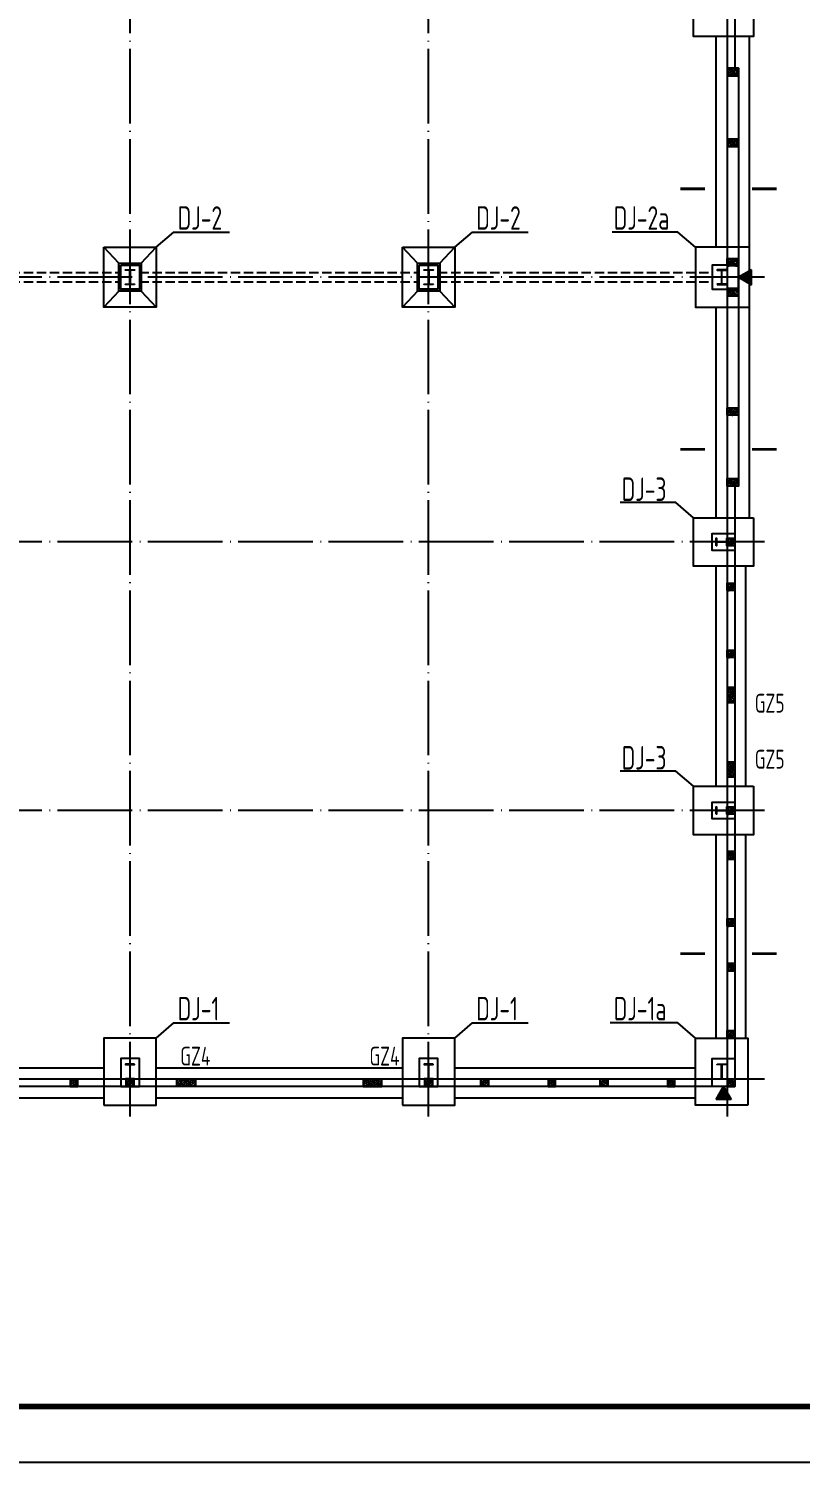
# Model space of a CAD drawing. Extents: x 32461 to 402082, y -617694 to 182569.
# Drawn here: x 134378 to 155051, y -64707 to -26268 of the extents above; entities that cross this region are included whole.
import ezdxf

# ---------------------------------------------------------------- set-up
doc = ezdxf.new("R2010")
doc.units = 0
doc.header["$LTSCALE"] = 1000
doc.header["$MEASUREMENT"] = 0
for name, pattern in [('DASH', [0.35, 0.25, -0.1]), ('DASHDOT', [25.4, 12.7, -6.35, 0, -6.35]), ('DOTE', [2.42, 2, -0.2, 0.02, -0.2])]:
    doc.linetypes.add(name, pattern=pattern)
for name, color, linetype in [('DHX', 1, 'DASHDOT'), ('DIM_SYMB', 3, 'CONTINUOUS'), ('DOTE', 252, 'CONTINUOUS'), ('GZ', 7, 'CONTINUOUS'), ('GZWZ', 20, 'CONTINUOUS'), ('PUB_TITLE', 4, 'CONTINUOUS'), ('S1', 2, 'CONTINUOUS'), ('WALL', 6, 'CONTINUOUS'), ('基础', 2, 'CONTINUOUS'), ('基础堆坡线', 97, 'CONTINUOUS'), ('基础编号', 255, 'CONTINUOUS'), ('柱', 2, 'CONTINUOUS'), ('梁', 4, 'DASH'), ('钢柱', 3, 'CONTINUOUS')]:
    doc.layers.add(name, color=color, linetype=linetype)
doc.styles.add('TSSD_REIN', font='atssdeng.shx', dxfattribs={"width": 0.7, "bigfont": 'atssdchn.shx'})

msp = doc.modelspace()

# ---------------------------------------------------------------- hatches: boundary and pattern name
at = {"layer": 'DHX'}
for points in [[(153741.1, -33133.6), (153741.1, -32733.9), (153393.1, -32930.6)], [(153196.1, -54978.6), (152796.4, -54978.6), (152993.1, -54630.6)]]:
    msp.add_hatch(color=256, dxfattribs=at).paths.add_polyline_path(points)
at = {"layer": 'GZ'}
h = msp.add_hatch(dxfattribs=at)
h.set_pattern_fill('钢筋混凝土', color=256, scale=20, style=0)
h.set_pattern_definition([(315, (99708.41, 48274.6), (-35.35534, -35.35534), []), (310, (99708.41, 48274.6), (143.45204, 12.55043), [15, -165]), (5, (99708.41, 48274.6), (-27.75027, -150.43843), [12, -132]), (259.5486, (99720.36, 48275.65), (115.70188, -137.8879), [12.74804, -140.22842]), (313.8158, (99708.4, 48234.6), (213.4482, 33.1038), [22.5, -247.5]), (263.3644, (99726.2, 48237.36), (186.93254, -194.82357), [19.12206, -210.3426]), (8.8158, (99708.4, 48234.6), (186.9324, -194.8237), [18, -198]), (339, (99728.41, 48244.6), (119.38141, 80.52378), [15, -165]), (34, (99728.41, 48244.6), (48.66307, -145.03), [12, -132]), (288.5486, (99738.36, 48251.31), (168.04453, -64.5061), [12.74804, -140.22842]), (322.5, (99708.41, 48274.6), (2.43197, -66.57877), [0, -130.4, 0, -134, 0, -132.5]), (352.5, (99708.41, 48274.6), (52.61391, -78.88234), [0, -76.4, 0, -127.4, 0, -50.5]), (32.5, (99663.81, 48274.6), (106.764487, 4.510974), [0, -50, 0, -156, 0, -207]), (42.5, (99643.81, 48274.6), (116.63723, -20.021), [0, -65, 0, -103.6, 0, -147])])
h.paths.add_polyline_path([(153093.1, -27530.6), (153393.1, -27530.6), (153393.1, -27330.6), (153093.1, -27330.6)])
h = msp.add_hatch(dxfattribs=at)
h.set_pattern_fill('钢筋混凝土', color=256, scale=20, style=0)
h.set_pattern_definition([(315, (99708.41, 46374.6), (-35.35534, -35.35534), []), (310, (99708.41, 46374.6), (143.45204, 12.55043), [15, -165]), (5, (99708.41, 46374.6), (-27.75027, -150.43843), [12, -132]), (259.5486, (99720.36, 46375.65), (115.70188, -137.8879), [12.74804, -140.22842]), (313.8158, (99708.4, 46334.6), (213.4482, 33.1038), [22.5, -247.5]), (263.3644, (99726.2, 46337.36), (186.93254, -194.82357), [19.12206, -210.3426]), (8.8158, (99708.4, 46334.6), (186.9324, -194.8237), [18, -198]), (339, (99728.41, 46344.6), (119.38141, 80.52378), [15, -165]), (34, (99728.41, 46344.6), (48.66307, -145.03), [12, -132]), (288.5486, (99738.36, 46351.31), (168.04453, -64.5061), [12.74804, -140.22842]), (322.5, (99708.41, 46374.6), (2.43197, -66.57877), [0, -130.4, 0, -134, 0, -132.5]), (352.5, (99708.41, 46374.6), (52.61391, -78.88234), [0, -76.4, 0, -127.4, 0, -50.5]), (32.5, (99663.81, 46374.6), (106.764487, 4.510974), [0, -50, 0, -156, 0, -207]), (42.5, (99643.81, 46374.6), (116.63723, -20.021), [0, -65, 0, -103.6, 0, -147])])
h.paths.add_polyline_path([(153093.1, -29430.6), (153393.1, -29430.6), (153393.1, -29230.6), (153093.1, -29230.6)])
h = msp.add_hatch(dxfattribs=at)
h.set_pattern_fill('钢筋混凝土', color=256, scale=20, style=0)
h.set_pattern_definition([(45, (99708.41, -108235.726), (-35.35534, 35.35534), []), (50, (99708.41, -108235.73), (143.45204, -12.55043), [15, -165]), (355, (99708.41, -108235.73), (-27.75027, 150.43843), [12, -132]), (100.4514, (99720.36, -108236.77), (115.70188, 137.8879), [12.74804, -140.22842]), (46.1842, (99708.4, -108195.73), (213.4482, -33.1038), [22.5, -247.5]), (96.6356, (99726.2, -108198.48), (186.93254, 194.82357), [19.12206, -210.3426]), (351.1842, (99708.4, -108195.73), (186.9324, 194.8237), [18, -198]), (21, (99728.41, -108205.73), (119.38141, -80.52378), [15, -165]), (326, (99728.41, -108205.73), (48.66307, 145.03), [12, -132]), (71.4514, (99738.36, -108212.44), (168.04453, 64.5061), [12.74804, -140.22842]), (37.5, (99708.41, -108235.726), (2.43197, 66.57877), [0, -130.4, 0, -134, 0, -132.5]), (7.5, (99708.41, -108235.726), (52.61391, 78.88234), [0, -76.4, 0, -127.4, 0, -50.5]), (327.5, (99663.81, -108235.726), (106.764487, -4.510974), [0, -50, 0, -156, 0, -207]), (317.5, (99643.81, -108235.73), (116.63723, 20.021), [0, -65, 0, -103.6, 0, -147])])
h.paths.add_polyline_path([(153093.1, -32430.6), (153393.1, -32430.6), (153393.1, -32630.6), (153093.1, -32630.6)])
h = msp.add_hatch(dxfattribs=at)
h.set_pattern_fill('钢筋混凝土', color=256, scale=20, style=0)
h.set_pattern_definition([(315, (99708.41, 42374.6), (-35.35534, -35.35534), []), (310, (99708.41, 42374.6), (143.45204, 12.55043), [15, -165]), (5, (99708.41, 42374.6), (-27.75027, -150.43843), [12, -132]), (259.5486, (99720.36, 42375.65), (115.70188, -137.8879), [12.74804, -140.22842]), (313.8158, (99708.4, 42334.6), (213.4482, 33.1038), [22.5, -247.5]), (263.3644, (99726.2, 42337.36), (186.93254, -194.82357), [19.12206, -210.3426]), (8.8158, (99708.4, 42334.6), (186.9324, -194.8237), [18, -198]), (339, (99728.41, 42344.6), (119.38141, 80.52378), [15, -165]), (34, (99728.41, 42344.6), (48.66307, -145.03), [12, -132]), (288.5486, (99738.36, 42351.31), (168.04453, -64.5061), [12.74804, -140.22842]), (322.5, (99708.41, 42374.6), (2.43197, -66.57877), [0, -130.4, 0, -134, 0, -132.5]), (352.5, (99708.41, 42374.6), (52.61391, -78.88234), [0, -76.4, 0, -127.4, 0, -50.5]), (32.5, (99663.81, 42374.6), (106.764487, 4.510974), [0, -50, 0, -156, 0, -207]), (42.5, (99643.81, 42374.6), (116.63723, -20.021), [0, -65, 0, -103.6, 0, -147])])
h.paths.add_polyline_path([(153093.1, -33430.6), (153393.1, -33430.6), (153393.1, -33230.6), (153093.1, -33230.6)])
h = msp.add_hatch(dxfattribs=at)
h.set_pattern_fill('钢筋混凝土', color=256, scale=20, style=0)
h.set_pattern_definition([(45, (99808.41, -112235.726), (-35.35534, 35.35534), []), (50, (99808.41, -112235.73), (143.45204, -12.55043), [15, -165]), (355, (99808.41, -112235.73), (-27.75027, 150.43843), [12, -132]), (100.4514, (99820.36, -112236.77), (115.70188, 137.8879), [12.74804, -140.22842]), (46.1842, (99808.4, -112195.73), (213.4482, -33.1038), [22.5, -247.5]), (96.6356, (99826.2, -112198.48), (186.93254, 194.82357), [19.12206, -210.3426]), (351.1842, (99808.4, -112195.73), (186.9324, 194.8237), [18, -198]), (21, (99828.41, -112205.73), (119.38141, -80.52378), [15, -165]), (326, (99828.41, -112205.73), (48.66307, 145.03), [12, -132]), (71.4514, (99838.36, -112212.44), (168.04453, 64.5061), [12.74804, -140.22842]), (37.5, (99808.41, -112235.726), (2.43197, 66.57877), [0, -130.4, 0, -134, 0, -132.5]), (7.5, (99808.41, -112235.726), (52.61391, 78.88234), [0, -76.4, 0, -127.4, 0, -50.5]), (327.5, (99763.81, -112235.726), (106.764487, -4.510974), [0, -50, 0, -156, 0, -207]), (317.5, (99743.81, -112235.73), (116.63723, 20.021), [0, -65, 0, -103.6, 0, -147])])
h.paths.add_polyline_path([(153093.1, -36430.6), (153393.1, -36430.6), (153393.1, -36630.6), (153093.1, -36630.6)])
h = msp.add_hatch(dxfattribs=at)
h.set_pattern_fill('钢筋混凝土', color=256, scale=20, style=0)
h.set_pattern_definition([(45, (99808.41, -114135.726), (-35.35534, 35.35534), []), (50, (99808.41, -114135.73), (143.45204, -12.55043), [15, -165]), (355, (99808.41, -114135.73), (-27.75027, 150.43843), [12, -132]), (100.4514, (99820.36, -114136.77), (115.70188, 137.8879), [12.74804, -140.22842]), (46.1842, (99808.4, -114095.73), (213.4482, -33.1038), [22.5, -247.5]), (96.6356, (99826.2, -114098.48), (186.93254, 194.82357), [19.12206, -210.3426]), (351.1842, (99808.4, -114095.73), (186.9324, 194.8237), [18, -198]), (21, (99828.41, -114105.73), (119.38141, -80.52378), [15, -165]), (326, (99828.41, -114105.73), (48.66307, 145.03), [12, -132]), (71.4514, (99838.36, -114112.44), (168.04453, 64.5061), [12.74804, -140.22842]), (37.5, (99808.41, -114135.726), (2.43197, 66.57877), [0, -130.4, 0, -134, 0, -132.5]), (7.5, (99808.41, -114135.726), (52.61391, 78.88234), [0, -76.4, 0, -127.4, 0, -50.5]), (327.5, (99763.81, -114135.726), (106.764487, -4.510974), [0, -50, 0, -156, 0, -207]), (317.5, (99743.81, -114135.73), (116.63723, 20.021), [0, -65, 0, -103.6, 0, -147])])
h.paths.add_polyline_path([(153093.1, -38330.6), (153393.1, -38330.6), (153393.1, -38530.6), (153093.1, -38530.6)])
h = msp.add_hatch(dxfattribs=at)
h.set_pattern_fill('钢筋混凝土', color=256, scale=20, style=0)
h.set_pattern_definition([(45, (99708.41, -115735.726), (-35.35534, 35.35534), []), (50, (99708.41, -115735.73), (143.45204, -12.55043), [15, -165]), (355, (99708.41, -115735.73), (-27.75027, 150.43843), [12, -132]), (100.4514, (99720.36, -115736.77), (115.70188, 137.8879), [12.74804, -140.22842]), (46.1842, (99708.4, -115695.73), (213.4482, -33.1038), [22.5, -247.5]), (96.6356, (99726.2, -115698.48), (186.93254, 194.82357), [19.12206, -210.3426]), (351.1842, (99708.4, -115695.73), (186.9324, 194.8237), [18, -198]), (21, (99728.41, -115705.73), (119.38141, -80.52378), [15, -165]), (326, (99728.41, -115705.73), (48.66307, 145.03), [12, -132]), (71.4514, (99738.36, -115712.44), (168.04453, 64.5061), [12.74804, -140.22842]), (37.5, (99708.41, -115735.726), (2.43197, 66.57877), [0, -130.4, 0, -134, 0, -132.5]), (7.5, (99708.41, -115735.726), (52.61391, 78.88234), [0, -76.4, 0, -127.4, 0, -50.5]), (327.5, (99663.81, -115735.726), (106.764487, -4.510974), [0, -50, 0, -156, 0, -207]), (317.5, (99643.81, -115735.73), (116.63723, 20.021), [0, -65, 0, -103.6, 0, -147])])
h.paths.add_polyline_path([(153093.1, -39930.6), (153293.1, -39930.6), (153293.1, -40130.6), (153093.1, -40130.6)])
h = msp.add_hatch(dxfattribs=at)
h.set_pattern_fill('钢筋混凝土', color=256, scale=20, style=0)
h.set_pattern_definition([(45, (99708.41, -116936.01), (-35.35534, 35.35534), []), (50, (99708.41, -116936.01), (143.45204, -12.55043), [15, -165]), (355, (99708.41, -116936.01), (-27.75027, 150.43843), [12, -132]), (100.4514, (99720.36, -116937.05), (115.70188, 137.8879), [12.74804, -140.22842]), (46.1842, (99708.4, -116896.01), (213.4482, -33.1038), [22.5, -247.5]), (96.6356, (99726.2, -116898.77), (186.93254, 194.82357), [19.12206, -210.3426]), (351.1842, (99708.4, -116896), (186.9324, 194.8237), [18, -198]), (21, (99728.41, -116906.01), (119.38141, -80.52378), [15, -165]), (326, (99728.41, -116906.01), (48.66307, 145.03), [12, -132]), (71.4514, (99738.36, -116912.72), (168.04453, 64.5061), [12.74804, -140.22842]), (37.5, (99708.41, -116936.01), (2.43197, 66.57877), [0, -130.4, 0, -134, 0, -132.5]), (7.5, (99708.41, -116936.01), (52.61391, 78.88234), [0, -76.4, 0, -127.4, 0, -50.5]), (327.5, (99663.81, -116936.01), (106.764487, -4.510974), [0, -50, 0, -156, 0, -207]), (317.5, (99643.81, -116936.01), (116.63723, 20.021), [0, -65, 0, -103.6, 0, -147])])
h.paths.add_polyline_path([(153093.1, -41130.8), (153293.1, -41130.8), (153293.1, -41330.8), (153093.1, -41330.8)])
h = msp.add_hatch(dxfattribs=at)
h.set_pattern_fill('钢筋混凝土', color=256, scale=20, style=0)
h.set_pattern_definition([(45, (99708.41, -118736.01), (-35.35534, 35.35534), []), (50, (99708.41, -118736.01), (143.45204, -12.55043), [15, -165]), (355, (99708.41, -118736.01), (-27.75027, 150.43843), [12, -132]), (100.4514, (99720.36, -118737.05), (115.70188, 137.8879), [12.74804, -140.22842]), (46.1842, (99708.4, -118696.01), (213.4482, -33.1038), [22.5, -247.5]), (96.6356, (99726.2, -118698.77), (186.93254, 194.82357), [19.12206, -210.3426]), (351.1842, (99708.4, -118696), (186.9324, 194.8237), [18, -198]), (21, (99728.41, -118706.01), (119.38141, -80.52378), [15, -165]), (326, (99728.41, -118706.01), (48.66307, 145.03), [12, -132]), (71.4514, (99738.36, -118712.72), (168.04453, 64.5061), [12.74804, -140.22842]), (37.5, (99708.41, -118736.01), (2.43197, 66.57877), [0, -130.4, 0, -134, 0, -132.5]), (7.5, (99708.41, -118736.01), (52.61391, 78.88234), [0, -76.4, 0, -127.4, 0, -50.5]), (327.5, (99663.81, -118736.01), (106.764487, -4.510974), [0, -50, 0, -156, 0, -207]), (317.5, (99643.81, -118736.01), (116.63723, 20.021), [0, -65, 0, -103.6, 0, -147])])
h.paths.add_polyline_path([(153093.1, -42930.8), (153293.1, -42930.8), (153293.1, -43130.8), (153093.1, -43130.8)])
h = msp.add_hatch(dxfattribs=at)
h.set_pattern_fill('钢筋混凝土', color=256, scale=20, style=0)
h.set_pattern_definition([(315, (99708.41, 31724.6), (-35.35534, -35.35534), []), (310, (99708.41, 31724.6), (143.45204, 12.55043), [15, -165]), (5, (99708.41, 31724.6), (-27.75027, -150.43843), [12, -132]), (259.5486, (99720.36, 31725.65), (115.70188, -137.8879), [12.74804, -140.22842]), (313.8158, (99708.4, 31684.6), (213.4482, 33.1038), [22.5, -247.5]), (263.3644, (99726.2, 31687.36), (186.93254, -194.82357), [19.12206, -210.3426]), (8.8158, (99708.4, 31684.6), (186.9324, -194.8237), [18, -198]), (339, (99728.41, 31694.6), (119.38141, 80.52378), [15, -165]), (34, (99728.41, 31694.6), (48.66307, -145.03), [12, -132]), (288.5486, (99738.36, 31701.31), (168.04453, -64.5061), [12.74804, -140.22842]), (322.5, (99708.41, 31724.6), (2.43197, -66.57877), [0, -130.4, 0, -134, 0, -132.5]), (352.5, (99708.41, 31724.6), (52.61391, -78.88234), [0, -76.4, 0, -127.4, 0, -50.5]), (32.5, (99663.81, 31724.6), (106.764487, 4.510974), [0, -50, 0, -156, 0, -207]), (42.5, (99643.81, 31724.6), (116.63723, -20.021), [0, -65, 0, -103.6, 0, -147])])
h.paths.add_polyline_path([(153093.1, -44330.4), (153293.1, -44330.4), (153293.1, -43930.4), (153093.1, -43930.4)])
h = msp.add_hatch(dxfattribs=at)
h.set_pattern_fill('钢筋混凝土', color=256, scale=20, style=0)
h.set_pattern_definition([(315, (99708.41, 29724.6), (-35.35534, -35.35534), []), (310, (99708.41, 29724.6), (143.45204, 12.55043), [15, -165]), (5, (99708.41, 29724.6), (-27.75027, -150.43843), [12, -132]), (259.5486, (99720.36, 29725.65), (115.70188, -137.8879), [12.74804, -140.22842]), (313.8158, (99708.4, 29684.6), (213.4482, 33.1038), [22.5, -247.5]), (263.3644, (99726.2, 29687.36), (186.93254, -194.82357), [19.12206, -210.3426]), (8.8158, (99708.4, 29684.6), (186.9324, -194.8237), [18, -198]), (339, (99728.41, 29694.6), (119.38141, 80.52378), [15, -165]), (34, (99728.41, 29694.6), (48.66307, -145.03), [12, -132]), (288.5486, (99738.36, 29701.31), (168.04453, -64.5061), [12.74804, -140.22842]), (322.5, (99708.41, 29724.6), (2.43197, -66.57877), [0, -130.4, 0, -134, 0, -132.5]), (352.5, (99708.41, 29724.6), (52.61391, -78.88234), [0, -76.4, 0, -127.4, 0, -50.5]), (32.5, (99663.81, 29724.6), (106.764487, 4.510974), [0, -50, 0, -156, 0, -207]), (42.5, (99643.81, 29724.6), (116.63723, -20.021), [0, -65, 0, -103.6, 0, -147])])
h.paths.add_polyline_path([(153093.1, -46330.4), (153293.1, -46330.4), (153293.1, -45930.4), (153093.1, -45930.4)])
h = msp.add_hatch(dxfattribs=at)
h.set_pattern_fill('钢筋混凝土', color=256, scale=20, style=0)
h.set_pattern_definition([(45, (99708.41, -122935.726), (-35.35534, 35.35534), []), (50, (99708.41, -122935.73), (143.45204, -12.55043), [15, -165]), (355, (99708.41, -122935.73), (-27.75027, 150.43843), [12, -132]), (100.4514, (99720.36, -122936.77), (115.70188, 137.8879), [12.74804, -140.22842]), (46.1842, (99708.4, -122895.73), (213.4482, -33.1038), [22.5, -247.5]), (96.6356, (99726.2, -122898.48), (186.93254, 194.82357), [19.12206, -210.3426]), (351.1842, (99708.4, -122895.73), (186.9324, 194.8237), [18, -198]), (21, (99728.41, -122905.73), (119.38141, -80.52378), [15, -165]), (326, (99728.41, -122905.73), (48.66307, 145.03), [12, -132]), (71.4514, (99738.36, -122912.44), (168.04453, 64.5061), [12.74804, -140.22842]), (37.5, (99708.41, -122935.726), (2.43197, 66.57877), [0, -130.4, 0, -134, 0, -132.5]), (7.5, (99708.41, -122935.726), (52.61391, 78.88234), [0, -76.4, 0, -127.4, 0, -50.5]), (327.5, (99663.81, -122935.726), (106.764487, -4.510974), [0, -50, 0, -156, 0, -207]), (317.5, (99643.81, -122935.73), (116.63723, 20.021), [0, -65, 0, -103.6, 0, -147])])
h.paths.add_polyline_path([(153093.1, -47130.6), (153293.1, -47130.6), (153293.1, -47330.6), (153093.1, -47330.6)])
h = msp.add_hatch(dxfattribs=at)
h.set_pattern_fill('钢筋混凝土', color=256, scale=20, style=0)
h.set_pattern_definition([(315, (99708.41, 27274.32), (-35.35534, -35.35534), []), (310, (99708.41, 27274.32), (143.45204, 12.55043), [15, -165]), (5, (99708.41, 27274.32), (-27.75027, -150.43843), [12, -132]), (259.5486, (99720.36, 27275.37), (115.70188, -137.8879), [12.74804, -140.22842]), (313.8158, (99708.4, 27234.32), (213.4482, 33.1038), [22.5, -247.5]), (263.3644, (99726.2, 27237.08), (186.93254, -194.82357), [19.12206, -210.3426]), (8.8158, (99708.4, 27234.32), (186.9324, -194.8237), [18, -198]), (339, (99728.41, 27244.32), (119.38141, 80.52378), [15, -165]), (34, (99728.41, 27244.32), (48.66307, -145.03), [12, -132]), (288.5486, (99738.36, 27251.03), (168.04453, -64.5061), [12.74804, -140.22842]), (322.5, (99708.41, 27274.32), (2.43197, -66.57877), [0, -130.4, 0, -134, 0, -132.5]), (352.5, (99708.41, 27274.32), (52.61391, -78.88234), [0, -76.4, 0, -127.4, 0, -50.5]), (32.5, (99663.81, 27274.32), (106.764487, 4.510974), [0, -50, 0, -156, 0, -207]), (42.5, (99643.81, 27274.32), (116.63723, -20.021), [0, -65, 0, -103.6, 0, -147])])
h.paths.add_polyline_path([(153093.1, -48530.8), (153293.1, -48530.8), (153293.1, -48330.8), (153093.1, -48330.8)])
h = msp.add_hatch(dxfattribs=at)
h.set_pattern_fill('钢筋混凝土', color=256, scale=20, style=0)
h.set_pattern_definition([(45, (99708.41, -125936.01), (-35.35534, 35.35534), []), (50, (99708.41, -125936.01), (143.45204, -12.55043), [15, -165]), (355, (99708.41, -125936.01), (-27.75027, 150.43843), [12, -132]), (100.4514, (99720.36, -125937.05), (115.70188, 137.8879), [12.74804, -140.22842]), (46.1842, (99708.4, -125896.01), (213.4482, -33.1038), [22.5, -247.5]), (96.6356, (99726.2, -125898.77), (186.93254, 194.82357), [19.12206, -210.3426]), (351.1842, (99708.4, -125896), (186.9324, 194.8237), [18, -198]), (21, (99728.41, -125906.01), (119.38141, -80.52378), [15, -165]), (326, (99728.41, -125906.01), (48.66307, 145.03), [12, -132]), (71.4514, (99738.36, -125912.72), (168.04453, 64.5061), [12.74804, -140.22842]), (37.5, (99708.41, -125936.01), (2.43197, 66.57877), [0, -130.4, 0, -134, 0, -132.5]), (7.5, (99708.41, -125936.01), (52.61391, 78.88234), [0, -76.4, 0, -127.4, 0, -50.5]), (327.5, (99663.81, -125936.01), (106.764487, -4.510974), [0, -50, 0, -156, 0, -207]), (317.5, (99643.81, -125936.01), (116.63723, 20.021), [0, -65, 0, -103.6, 0, -147])])
h.paths.add_polyline_path([(153093.1, -50130.8), (153293.1, -50130.8), (153293.1, -50330.8), (153093.1, -50330.8)])
h = msp.add_hatch(dxfattribs=at)
h.set_pattern_fill('钢筋混凝土', color=256, scale=20, style=0)
h.set_pattern_definition([(315, (99708.41, 24274.805), (-35.35534, -35.35534), []), (310, (99708.41, 24274.8), (143.45204, 12.55043), [15, -165]), (5, (99708.41, 24274.8), (-27.75027, -150.43843), [12, -132]), (259.5486, (99720.36, 24275.85), (115.70188, -137.8879), [12.74804, -140.22842]), (313.8158, (99708.4, 24234.8), (213.4482, 33.1038), [22.5, -247.5]), (263.3644, (99726.2, 24237.56), (186.93254, -194.82357), [19.12206, -210.3426]), (8.8158, (99708.4, 24234.8), (186.9324, -194.8237), [18, -198]), (339, (99728.41, 24244.8), (119.38141, 80.52378), [15, -165]), (34, (99728.41, 24244.8), (48.66307, -145.03), [12, -132]), (288.5486, (99738.36, 24251.52), (168.04453, -64.5061), [12.74804, -140.22842]), (322.5, (99708.41, 24274.805), (2.43197, -66.57877), [0, -130.4, 0, -134, 0, -132.5]), (352.5, (99708.41, 24274.805), (52.61391, -78.88234), [0, -76.4, 0, -127.4, 0, -50.5]), (32.5, (99663.81, 24274.805), (106.764487, 4.510974), [0, -50, 0, -156, 0, -207]), (42.5, (99643.81, 24274.805), (116.63723, -20.021), [0, -65, 0, -103.6, 0, -147])])
h.paths.add_polyline_path([(153093.1, -51530.4), (153293.1, -51530.4), (153293.1, -51330.4), (153093.1, -51330.4)])
h = msp.add_hatch(dxfattribs=at)
h.set_pattern_fill('钢筋混凝土', color=256, scale=20, style=0)
h.set_pattern_definition([(45, (99708.41, -128935.523), (-35.35534, 35.35534), []), (50, (99708.41, -128935.52), (143.45204, -12.55043), [15, -165]), (355, (99708.41, -128935.52), (-27.75027, 150.43843), [12, -132]), (100.4514, (99720.36, -128936.57), (115.70188, 137.8879), [12.74804, -140.22842]), (46.1842, (99708.4, -128895.52), (213.4482, -33.1038), [22.5, -247.5]), (96.6356, (99726.2, -128898.28), (186.93254, 194.82357), [19.12206, -210.3426]), (351.1842, (99708.4, -128895.52), (186.9324, 194.8237), [18, -198]), (21, (99728.41, -128905.52), (119.38141, -80.52378), [15, -165]), (326, (99728.41, -128905.52), (48.66307, 145.03), [12, -132]), (71.4514, (99738.36, -128912.23), (168.04453, 64.5061), [12.74804, -140.22842]), (37.5, (99708.41, -128935.523), (2.43197, 66.57877), [0, -130.4, 0, -134, 0, -132.5]), (7.5, (99708.41, -128935.52), (52.61391, 78.88234), [0, -76.4, 0, -127.4, 0, -50.5]), (327.5, (99663.81, -128935.523), (106.764487, -4.510974), [0, -50, 0, -156, 0, -207]), (317.5, (99643.81, -128935.52), (116.63723, 20.021), [0, -65, 0, -103.6, 0, -147])])
h.paths.add_polyline_path([(153093.1, -53130.4), (153293.1, -53130.4), (153293.1, -53330.4), (153093.1, -53330.4)])
h = msp.add_hatch(dxfattribs=at)
h.set_pattern_fill('钢筋混凝土', color=256, scale=20, style=0)
h.set_pattern_definition([(315, (82108.657, 21174.6), (-35.35534, -35.35534), []), (310, (82108.66, 21174.6), (143.45204, 12.55043), [15, -165]), (5, (82108.66, 21174.6), (-27.75027, -150.43843), [12, -132]), (259.5486, (82120.61, 21175.65), (115.70188, -137.8879), [12.74804, -140.22842]), (313.8158, (82108.66, 21134.6), (213.4482, 33.1038), [22.5, -247.5]), (263.3644, (82126.44, 21137.36), (186.93254, -194.82357), [19.12206, -210.3426]), (8.8158, (82108.66, 21134.6), (186.9324, -194.8237), [18, -198]), (339, (82128.66, 21144.6), (119.38141, 80.52378), [15, -165]), (34, (82128.66, 21144.6), (48.66307, -145.03), [12, -132]), (288.5486, (82138.6, 21151.31), (168.04453, -64.5061), [12.74804, -140.22842]), (322.5, (82108.657, 21174.6), (2.43197, -66.57877), [0, -130.4, 0, -134, 0, -132.5]), (352.5, (82108.66, 21174.6), (52.61391, -78.88234), [0, -76.4, 0, -127.4, 0, -50.5]), (32.5, (82064.057, 21174.6), (106.764487, 4.510974), [0, -50, 0, -156, 0, -207]), (42.5, (82044.06, 21174.6), (116.63723, -20.021), [0, -65, 0, -103.6, 0, -147])])
h.paths.add_polyline_path([(135493.3, -54630.6), (135693.3, -54630.6), (135693.3, -54430.6), (135493.3, -54430.6)])
h = msp.add_hatch(dxfattribs=at)
h.set_pattern_fill('钢筋混凝土', color=256, scale=20, style=0)
h.set_pattern_definition([(225, (190577.694, 21174.6), (35.35534, -35.35534), []), (230, (190577.69, 21174.6), (-143.45204, 12.55043), [15, -165]), (175, (190577.7, 21174.6), (27.75027, -150.43843), [12, -132]), (280.4514, (190565.74, 21175.65), (-115.70188, -137.8879), [12.74804, -140.22842]), (226.1842, (190577.7, 21134.6), (-213.4482, 33.1038), [22.5, -247.5]), (276.6356, (190559.9, 21137.36), (-186.93254, -194.82357), [19.12206, -210.3426]), (171.1842, (190577.7, 21134.6), (-186.9324, -194.8237), [18, -198]), (201, (190557.69, 21144.6), (-119.38141, 80.52378), [15, -165]), (146, (190557.7, 21144.6), (-48.66307, -145.03), [12, -132]), (251.4514, (190547.75, 21151.31), (-168.04453, -64.5061), [12.74804, -140.22842]), (217.5, (190577.694, 21174.6), (-2.43197, -66.57877), [0, -130.4, 0, -134, 0, -132.5]), (187.5, (190577.694, 21174.6), (-52.61391, -78.88234), [0, -76.4, 0, -127.4, 0, -50.5]), (147.5, (190622.294, 21174.6), (-106.764487, 4.510974), [0, -50, 0, -156, 0, -207]), (137.5, (190642.29, 21174.6), (-116.63723, -20.021), [0, -65, 0, -103.6, 0, -147])])
h.paths.add_polyline_path([(137193.1, -54630.6), (136993.1, -54630.6), (136993.1, -54430.6), (137193.1, -54430.6)])
h = msp.add_hatch(dxfattribs=at)
h.set_pattern_fill('钢筋混凝土', color=256, scale=20, style=0)
h.set_pattern_definition([(225, (192227.694, 21174.6), (35.35534, -35.35534), []), (230, (192227.69, 21174.6), (-143.45204, 12.55043), [15, -165]), (175, (192227.7, 21174.6), (27.75027, -150.43843), [12, -132]), (280.4514, (192215.74, 21175.65), (-115.70188, -137.8879), [12.74804, -140.22842]), (226.1842, (192227.7, 21134.6), (-213.4482, 33.1038), [22.5, -247.5]), (276.6356, (192209.9, 21137.36), (-186.93254, -194.82357), [19.12206, -210.3426]), (171.1842, (192227.7, 21134.6), (-186.9324, -194.8237), [18, -198]), (201, (192207.69, 21144.6), (-119.38141, 80.52378), [15, -165]), (146, (192207.7, 21144.6), (-48.66307, -145.03), [12, -132]), (251.4514, (192197.75, 21151.31), (-168.04453, -64.5061), [12.74804, -140.22842]), (217.5, (192227.694, 21174.6), (-2.43197, -66.57877), [0, -130.4, 0, -134, 0, -132.5]), (187.5, (192227.694, 21174.6), (-52.61391, -78.88234), [0, -76.4, 0, -127.4, 0, -50.5]), (147.5, (192272.294, 21174.6), (-106.764487, 4.510974), [0, -50, 0, -156, 0, -207]), (137.5, (192292.29, 21174.6), (-116.63723, -20.021), [0, -65, 0, -103.6, 0, -147])])
h.paths.add_polyline_path([(138843.1, -54630.6), (138343.1, -54630.6), (138343.1, -54430.6), (138843.1, -54430.6)])
h = msp.add_hatch(dxfattribs=at)
h.set_pattern_fill('钢筋混凝土', color=256, scale=20, style=0)
h.set_pattern_definition([(315, (89958.41, 21174.6), (-35.35534, -35.35534), []), (310, (89958.41, 21174.6), (143.45204, 12.55043), [15, -165]), (5, (89958.41, 21174.6), (-27.75027, -150.43843), [12, -132]), (259.5486, (89970.36, 21175.65), (115.70188, -137.8879), [12.74804, -140.22842]), (313.8158, (89958.4, 21134.6), (213.4482, 33.1038), [22.5, -247.5]), (263.3644, (89976.2, 21137.36), (186.93254, -194.82357), [19.12206, -210.3426]), (8.8158, (89958.4, 21134.6), (186.9324, -194.8237), [18, -198]), (339, (89978.41, 21144.6), (119.38141, 80.52378), [15, -165]), (34, (89978.41, 21144.6), (48.66307, -145.03), [12, -132]), (288.5486, (89988.36, 21151.31), (168.04453, -64.5061), [12.74804, -140.22842]), (322.5, (89958.41, 21174.6), (2.43197, -66.57877), [0, -130.4, 0, -134, 0, -132.5]), (352.5, (89958.41, 21174.6), (52.61391, -78.88234), [0, -76.4, 0, -127.4, 0, -50.5]), (32.5, (89913.81, 21174.6), (106.764487, 4.510974), [0, -50, 0, -156, 0, -207]), (42.5, (89893.81, 21174.6), (116.63723, -20.021), [0, -65, 0, -103.6, 0, -147])])
h.paths.add_polyline_path([(143343.1, -54630.6), (143843.1, -54630.6), (143843.1, -54430.6), (143343.1, -54430.6)])
h = msp.add_hatch(dxfattribs=at)
h.set_pattern_fill('钢筋混凝土', color=256, scale=20, style=0)
h.set_pattern_definition([(225, (198577.694, 21174.6), (35.35534, -35.35534), []), (230, (198577.69, 21174.6), (-143.45204, 12.55043), [15, -165]), (175, (198577.7, 21174.6), (27.75027, -150.43843), [12, -132]), (280.4514, (198565.74, 21175.65), (-115.70188, -137.8879), [12.74804, -140.22842]), (226.1842, (198577.7, 21134.6), (-213.4482, 33.1038), [22.5, -247.5]), (276.6356, (198559.9, 21137.36), (-186.93254, -194.82357), [19.12206, -210.3426]), (171.1842, (198577.7, 21134.6), (-186.9324, -194.8237), [18, -198]), (201, (198557.69, 21144.6), (-119.38141, 80.52378), [15, -165]), (146, (198557.7, 21144.6), (-48.66307, -145.03), [12, -132]), (251.4514, (198547.75, 21151.31), (-168.04453, -64.5061), [12.74804, -140.22842]), (217.5, (198577.694, 21174.6), (-2.43197, -66.57877), [0, -130.4, 0, -134, 0, -132.5]), (187.5, (198577.694, 21174.6), (-52.61391, -78.88234), [0, -76.4, 0, -127.4, 0, -50.5]), (147.5, (198622.294, 21174.6), (-106.764487, 4.510974), [0, -50, 0, -156, 0, -207]), (137.5, (198642.29, 21174.6), (-116.63723, -20.021), [0, -65, 0, -103.6, 0, -147])])
h.paths.add_polyline_path([(145193.1, -54630.6), (144993.1, -54630.6), (144993.1, -54430.6), (145193.1, -54430.6)])
h = msp.add_hatch(dxfattribs=at)
h.set_pattern_fill('钢筋混凝土', color=256, scale=20, style=0)
h.set_pattern_definition([(225, (200077.636, 21174.6), (35.35534, -35.35534), []), (230, (200077.64, 21174.6), (-143.45204, 12.55043), [15, -165]), (175, (200077.64, 21174.6), (27.75027, -150.43843), [12, -132]), (280.4514, (200065.68, 21175.65), (-115.70188, -137.8879), [12.74804, -140.22842]), (226.1842, (200077.64, 21134.6), (-213.4482, 33.1038), [22.5, -247.5]), (276.6356, (200059.85, 21137.36), (-186.93254, -194.82357), [19.12206, -210.3426]), (171.1842, (200077.64, 21134.6), (-186.9324, -194.8237), [18, -198]), (201, (200057.64, 21144.6), (-119.38141, 80.52378), [15, -165]), (146, (200057.64, 21144.6), (-48.66307, -145.03), [12, -132]), (251.4514, (200047.69, 21151.31), (-168.04453, -64.5061), [12.74804, -140.22842]), (217.5, (200077.636, 21174.6), (-2.43197, -66.57877), [0, -130.4, 0, -134, 0, -132.5]), (187.5, (200077.636, 21174.6), (-52.61391, -78.88234), [0, -76.4, 0, -127.4, 0, -50.5]), (147.5, (200122.236, 21174.6), (-106.764487, 4.510974), [0, -50, 0, -156, 0, -207]), (137.5, (200142.24, 21174.6), (-116.63723, -20.021), [0, -65, 0, -103.6, 0, -147])])
h.paths.add_polyline_path([(146693, -54630.6), (146493, -54630.6), (146493, -54430.6), (146693, -54430.6)])
h = msp.add_hatch(dxfattribs=at)
h.set_pattern_fill('钢筋混凝土', color=256, scale=20, style=0)
h.set_pattern_definition([(315, (94908.35, 21174.6), (-35.35534, -35.35534), []), (310, (94908.35, 21174.6), (143.45204, 12.55043), [15, -165]), (5, (94908.35, 21174.6), (-27.75027, -150.43843), [12, -132]), (259.5486, (94920.3, 21175.65), (115.70188, -137.8879), [12.74804, -140.22842]), (313.8158, (94908.35, 21134.6), (213.4482, 33.1038), [22.5, -247.5]), (263.3644, (94926.14, 21137.36), (186.93254, -194.82357), [19.12206, -210.3426]), (8.8158, (94908.35, 21134.6), (186.9324, -194.8237), [18, -198]), (339, (94928.35, 21144.6), (119.38141, 80.52378), [15, -165]), (34, (94928.35, 21144.6), (48.66307, -145.03), [12, -132]), (288.5486, (94938.3, 21151.31), (168.04453, -64.5061), [12.74804, -140.22842]), (322.5, (94908.35, 21174.6), (2.43197, -66.57877), [0, -130.4, 0, -134, 0, -132.5]), (352.5, (94908.35, 21174.6), (52.61391, -78.88234), [0, -76.4, 0, -127.4, 0, -50.5]), (32.5, (94863.75, 21174.6), (106.764487, 4.510974), [0, -50, 0, -156, 0, -207]), (42.5, (94843.75, 21174.6), (116.63723, -20.021), [0, -65, 0, -103.6, 0, -147])])
h.paths.add_polyline_path([(148293, -54630.6), (148493, -54630.6), (148493, -54430.6), (148293, -54430.6)])
h = msp.add_hatch(dxfattribs=at)
h.set_pattern_fill('钢筋混凝土', color=256, scale=20, style=0)
h.set_pattern_definition([(225, (203277.94, 21174.6), (35.35534, -35.35534), []), (230, (203277.94, 21174.6), (-143.45204, 12.55043), [15, -165]), (175, (203277.94, 21174.6), (27.75027, -150.43843), [12, -132]), (280.4514, (203265.99, 21175.65), (-115.70188, -137.8879), [12.74804, -140.22842]), (226.1842, (203277.94, 21134.6), (-213.4482, 33.1038), [22.5, -247.5]), (276.6356, (203260.15, 21137.36), (-186.93254, -194.82357), [19.12206, -210.3426]), (171.1842, (203277.94, 21134.6), (-186.9324, -194.8237), [18, -198]), (201, (203257.94, 21144.6), (-119.38141, 80.52378), [15, -165]), (146, (203257.94, 21144.6), (-48.66307, -145.03), [12, -132]), (251.4514, (203247.99, 21151.31), (-168.04453, -64.5061), [12.74804, -140.22842]), (217.5, (203277.94, 21174.6), (-2.43197, -66.57877), [0, -130.4, 0, -134, 0, -132.5]), (187.5, (203277.94, 21174.6), (-52.61391, -78.88234), [0, -76.4, 0, -127.4, 0, -50.5]), (147.5, (203322.54, 21174.6), (-106.764487, 4.510974), [0, -50, 0, -156, 0, -207]), (137.5, (203342.54, 21174.6), (-116.63723, -20.021), [0, -65, 0, -103.6, 0, -147])])
h.paths.add_polyline_path([(149893.3, -54630.6), (149693.3, -54630.6), (149693.3, -54430.6), (149893.3, -54430.6)])
h = msp.add_hatch(dxfattribs=at)
h.set_pattern_fill('钢筋混凝土', color=256, scale=20, style=0)
h.set_pattern_definition([(315, (98108.657, 21174.6), (-35.35534, -35.35534), []), (310, (98108.66, 21174.6), (143.45204, 12.55043), [15, -165]), (5, (98108.66, 21174.6), (-27.75027, -150.43843), [12, -132]), (259.5486, (98120.61, 21175.65), (115.70188, -137.8879), [12.74804, -140.22842]), (313.8158, (98108.66, 21134.6), (213.4482, 33.1038), [22.5, -247.5]), (263.3644, (98126.44, 21137.36), (186.93254, -194.82357), [19.12206, -210.3426]), (8.8158, (98108.66, 21134.6), (186.9324, -194.8237), [18, -198]), (339, (98128.66, 21144.6), (119.38141, 80.52378), [15, -165]), (34, (98128.66, 21144.6), (48.66307, -145.03), [12, -132]), (288.5486, (98138.6, 21151.31), (168.04453, -64.5061), [12.74804, -140.22842]), (322.5, (98108.657, 21174.6), (2.43197, -66.57877), [0, -130.4, 0, -134, 0, -132.5]), (352.5, (98108.66, 21174.6), (52.61391, -78.88234), [0, -76.4, 0, -127.4, 0, -50.5]), (32.5, (98064.057, 21174.6), (106.764487, 4.510974), [0, -50, 0, -156, 0, -207]), (42.5, (98044.06, 21174.6), (116.63723, -20.021), [0, -65, 0, -103.6, 0, -147])])
h.paths.add_polyline_path([(151493.3, -54630.6), (151693.3, -54630.6), (151693.3, -54430.6), (151493.3, -54430.6)])
h = msp.add_hatch(dxfattribs=at)
h.set_pattern_fill('钢筋混凝土', color=256, scale=20, style=0)
h.set_pattern_definition([(315, (99708.41, 21174.6), (-35.35534, -35.35534), []), (310, (99708.41, 21174.6), (143.45204, 12.55043), [15, -165]), (5, (99708.41, 21174.6), (-27.75027, -150.43843), [12, -132]), (259.5486, (99720.36, 21175.65), (115.70188, -137.8879), [12.74804, -140.22842]), (313.8158, (99708.4, 21134.6), (213.4482, 33.1038), [22.5, -247.5]), (263.3644, (99726.2, 21137.36), (186.93254, -194.82357), [19.12206, -210.3426]), (8.8158, (99708.4, 21134.6), (186.9324, -194.8237), [18, -198]), (339, (99728.41, 21144.6), (119.38141, 80.52378), [15, -165]), (34, (99728.41, 21144.6), (48.66307, -145.03), [12, -132]), (288.5486, (99738.36, 21151.31), (168.04453, -64.5061), [12.74804, -140.22842]), (322.5, (99708.41, 21174.6), (2.43197, -66.57877), [0, -130.4, 0, -134, 0, -132.5]), (352.5, (99708.41, 21174.6), (52.61391, -78.88234), [0, -76.4, 0, -127.4, 0, -50.5]), (32.5, (99663.81, 21174.6), (106.764487, 4.510974), [0, -50, 0, -156, 0, -207]), (42.5, (99643.81, 21174.6), (116.63723, -20.021), [0, -65, 0, -103.6, 0, -147])])
h.paths.add_polyline_path([(153093.1, -54630.6), (153293.1, -54630.6), (153293.1, -54430.6), (153093.1, -54430.6)])

# ---------------------------------------------------------------- linework, layer by layer
at = {"layer": 'DHX'}
for points in [[(153741.1, -33133.6), (153741.1, -32733.9), (153393.1, -32930.6)], [(153196.1, -54978.6), (152796.4, -54978.6), (152993.1, -54630.6)]]:
    msp.add_lwpolyline(points, close=True, dxfattribs=at)
at = {"layer": 'DIM_SYMB', "const_width": 75}
for points in [[(151837.3, -30562.8), (152497.1, -30562.8)], [(153755.5, -30562.8), (154415.3, -30562.8)], [(151837.3, -37548.1), (152497.1, -37548.1)], [(153755.5, -37548.1), (154415.3, -37548.1)], [(151837.3, -51068.6), (152497.1, -51068.6)], [(153755.5, -51068.6), (154415.3, -51068.6)]]:
    msp.add_lwpolyline(points, dxfattribs=at)
at = {"layer": 'DOTE', "color": 251, "linetype": 'DOTE'}
for p, q in [((137093.1, -55430.6), (137093.1, -10430.6)), ((145093.1, -55430.6), (145093.1, -10430.6)), ((153093.1, -10430.6), (153093.1, -55430.6)), ((154093.1, -32930.6), (88093.1, -32930.6)), ((154093.1, -40030.6), (87993.1, -40030.6)), ((154093.1, -47230.6), (87893.1, -47230.6)), ((154093.1, -54430.6), (88093.1, -54430.6))]:
    msp.add_line(p, q, dxfattribs=at)
at = {"layer": 'GZ'}
for points in [[(153093.1, -27530.6), (153393.1, -27530.6), (153393.1, -27330.6), (153093.1, -27330.6)], [(153093.1, -29430.6), (153393.1, -29430.6), (153393.1, -29230.6), (153093.1, -29230.6)], [(153093.1, -32430.6), (153393.1, -32430.6), (153393.1, -32630.6), (153093.1, -32630.6)], [(153093.1, -33430.6), (153393.1, -33430.6), (153393.1, -33230.6), (153093.1, -33230.6)], [(153093.1, -36430.6), (153393.1, -36430.6), (153393.1, -36630.6), (153093.1, -36630.6)], [(153093.1, -38330.6), (153393.1, -38330.6), (153393.1, -38530.6), (153093.1, -38530.6)], [(153093.1, -39930.6), (153293.1, -39930.6), (153293.1, -40130.6), (153093.1, -40130.6)], [(153093.1, -41130.8), (153293.1, -41130.8), (153293.1, -41330.8), (153093.1, -41330.8)], [(153093.1, -42930.8), (153293.1, -42930.8), (153293.1, -43130.8), (153093.1, -43130.8)], [(153093.1, -44330.4), (153293.1, -44330.4), (153293.1, -43930.4), (153093.1, -43930.4)], [(153093.1, -46330.4), (153293.1, -46330.4), (153293.1, -45930.4), (153093.1, -45930.4)], [(153093.1, -47130.6), (153293.1, -47130.6), (153293.1, -47330.6), (153093.1, -47330.6)], [(153093.1, -48530.8), (153293.1, -48530.8), (153293.1, -48330.8), (153093.1, -48330.8)], [(153093.1, -50130.8), (153293.1, -50130.8), (153293.1, -50330.8), (153093.1, -50330.8)], [(153093.1, -51530.4), (153293.1, -51530.4), (153293.1, -51330.4), (153093.1, -51330.4)], [(153093.1, -53130.4), (153293.1, -53130.4), (153293.1, -53330.4), (153093.1, -53330.4)], [(135493.3, -54630.6), (135693.3, -54630.6), (135693.3, -54430.6), (135493.3, -54430.6)], [(137193.1, -54630.6), (136993.1, -54630.6), (136993.1, -54430.6), (137193.1, -54430.6)], [(138843.1, -54630.6), (138343.1, -54630.6), (138343.1, -54430.6), (138843.1, -54430.6)], [(143343.1, -54630.6), (143843.1, -54630.6), (143843.1, -54430.6), (143343.1, -54430.6)], [(145193.1, -54630.6), (144993.1, -54630.6), (144993.1, -54430.6), (145193.1, -54430.6)], [(146693, -54630.6), (146493, -54630.6), (146493, -54430.6), (146693, -54430.6)], [(148293, -54630.6), (148493, -54630.6), (148493, -54430.6), (148293, -54430.6)], [(149893.3, -54630.6), (149693.3, -54630.6), (149693.3, -54430.6), (149893.3, -54430.6)], [(151493.3, -54630.6), (151693.3, -54630.6), (151693.3, -54430.6), (151493.3, -54430.6)], [(153093.1, -54630.6), (153293.1, -54630.6), (153293.1, -54430.6), (153093.1, -54430.6)]]:
    msp.add_lwpolyline(points, close=True, dxfattribs=at)
at = {"layer": 'PUB_TITLE'}
msp.add_lwpolyline([(74273.1, -64706.8), (185723.1, -64706.8), (185723.1, -1706.8), (74273.1, -1706.8)], close=True, dxfattribs=at)
at = {"layer": 'PUB_TITLE', "const_width": 150}
msp.add_lwpolyline([(78023.1, -63206.8), (184223.1, -63206.8), (184223.1, -3206.8), (78023.1, -3206.8)], close=True, dxfattribs=at)
at = {"layer": 'S1'}
for p, q in [((152793.1, -32130.6), (152793.1, -26480.6)), ((153693.1, -32130.6), (153693.1, -26480.6)), ((152793.1, -39380.6), (152793.1, -33730.6)), ((153693.1, -39380.6), (153693.1, -33730.6)), ((152793.1, -46580.6), (152793.1, -40680.6)), ((153593.1, -46580.6), (153593.1, -40680.6)), ((152793.1, -53330.6), (152793.1, -47880.6)), ((153593.1, -53330.6), (153593.1, -47880.6)), ((129793.1, -54130.6), (136393.1, -54130.6)), ((137793.1, -54130.6), (144393.1, -54130.6)), ((145793.1, -54130.6), (152243.1, -54130.6)), ((129793.1, -54930.6), (136393.1, -54930.6)), ((137793.1, -54930.6), (144393.1, -54930.6)), ((145793.1, -54930.6), (152243.1, -54930.6))]:
    msp.add_line(p, q, dxfattribs=at)
at = {"layer": 'WALL'}
msp.add_lwpolyline([(88893.1, -27330.6), (88893.1, -11230.6), (153293.1, -11230.6), (153293.1, -27330.6), (153393.1, -27330.6), (153393.1, -38530.6), (153293.1, -38530.6), (153293.1, -54630.6), (88893.1, -54630.6), (88893.1, -38530.6)], dxfattribs=at)
msp.add_lwpolyline([(89093.1, -11430.6), (153093.1, -11430.6), (153093.1, -54430.6), (89093.1, -54430.6)], close=True, dxfattribs=at)
at = {"layer": '基础'}
for points in [[(153793.1, -25180.6), (153793.1, -26480.6), (152193.1, -26480.6), (152193.1, -25180.6)], [(136393.1, -32130.6), (137793.1, -32130.6), (137793.1, -33730.6), (136393.1, -33730.6)], [(144393.1, -32130.6), (145793.1, -32130.6), (145793.1, -33730.6), (144393.1, -33730.6)], [(153693.1, -32130.6), (152243.1, -32130.6), (152243.1, -33730.6), (153693.1, -33730.6)], [(153793.1, -39380.6), (153793.1, -40680.6), (152193.1, -40680.6), (152193.1, -39380.6)], [(153793.1, -46580.6), (153793.1, -47880.6), (152193.1, -47880.6), (152193.1, -46580.6)], [(136393.1, -55130.6), (137793.1, -55130.6), (137793.1, -53330.6), (136393.1, -53330.6)], [(144393.1, -55130.6), (145793.1, -55130.6), (145793.1, -53330.6), (144393.1, -53330.6)], [(153643.1, -55130.6), (152243.1, -55130.6), (152243.1, -53330.6), (153643.1, -53330.6)]]:
    msp.add_lwpolyline(points, close=True, dxfattribs=at)
at = {"layer": '基础堆坡线'}
for p, q in [((136793.1, -32555.6), (136393.1, -32130.6)), ((137393.1, -32555.6), (137793.1, -32130.6)), ((144793.1, -32555.6), (144393.1, -32130.6)), ((145393.1, -32555.6), (145793.1, -32130.6)), ((136793.1, -33305.6), (136393.1, -33730.6)), ((137393.1, -33305.6), (137793.1, -33730.6)), ((144793.1, -33305.6), (144393.1, -33730.6)), ((145393.1, -33305.6), (145793.1, -33730.6))]:
    msp.add_line(p, q, dxfattribs=at)
for points in [[(136793.1, -32555.6), (137393.1, -32555.6), (137393.1, -33305.6), (136793.1, -33305.6)], [(144793.1, -32555.6), (145393.1, -32555.6), (145393.1, -33305.6), (144793.1, -33305.6)]]:
    msp.add_lwpolyline(points, close=True, dxfattribs=at)
at = {"layer": '基础编号'}
for points in [[(137793.1, -32130.6), (138266.8, -31723.8), (139759.6, -31723.8)], [(145793.1, -32130.6), (146266.8, -31723.8), (147759.6, -31723.8)], [(152243.1, -32130.6), (151769.3, -31723.8), (150007.5, -31723.8)], [(152193.1, -39380.6), (151719.3, -38973.8), (150226.5, -38973.8)], [(152193.1, -46580.6), (151719.3, -46173.8), (150226.5, -46173.8)], [(137793.1, -53330.6), (138266.8, -52923.8), (139759.6, -52923.8)], [(145793.1, -53330.6), (146266.8, -52923.8), (147759.6, -52923.8)], [(152243.1, -53330.6), (151769.3, -52923.8), (149959, -52923.8)]]:
    msp.add_lwpolyline(points, dxfattribs=at)
at = {"layer": '柱'}
for points in [[(136843.1, -32605.6), (137343.1, -32605.6), (137343.1, -33255.6), (136843.1, -33255.6)], [(144843.1, -32605.6), (145343.1, -32605.6), (145343.1, -33255.6), (144843.1, -33255.6)], [(153393.1, -32605.6), (152693.1, -32605.6), (152693.1, -33255.6), (153393.1, -33255.6)], [(153293.1, -39805.6), (153293.1, -40255.6), (152693.1, -40255.6), (152693.1, -39805.6)], [(153293.1, -47005.6), (153293.1, -47455.6), (152693.1, -47455.6), (152693.1, -47005.6)], [(136843.1, -54630.6), (137343.1, -54630.6), (137343.1, -53880.6), (136843.1, -53880.6)], [(144843.1, -54630.6), (145343.1, -54630.6), (145343.1, -53880.6), (144843.1, -53880.6)], [(153293.1, -54630.6), (152693.1, -54630.6), (152693.1, -53880.6), (153293.1, -53880.6)]]:
    msp.add_lwpolyline(points, close=True, dxfattribs=at)
at = {"layer": '梁'}
for p, q in [((129343.1, -32805.6), (136843.1, -32805.6)), ((129343.1, -33055.6), (136843.1, -33055.6)), ((137343.1, -32805.6), (144843.1, -32805.6)), ((137343.1, -33055.6), (144843.1, -33055.6)), ((145343.1, -32805.6), (152693.1, -32805.6)), ((145343.1, -33055.6), (152693.1, -33055.6))]:
    msp.add_line(p, q, dxfattribs=at)
at = {"layer": '钢柱'}
for points in [[(137213.1, -33130.6), (136973.1, -33130.6), (136973.1, -33120.6), (137089.1, -33120.6), (137089.1, -32740.6), (136973.1, -32740.6), (136973.1, -32730.6), (137213.1, -32730.6), (137213.1, -32740.6), (137097.1, -32740.6), (137097.1, -33120.6), (137213.1, -33120.6), (137213.1, -33130.6)], [(145213.1, -33130.6), (144973.1, -33130.6), (144973.1, -33120.6), (145089.1, -33120.6), (145089.1, -32740.6), (144973.1, -32740.6), (144973.1, -32730.6), (145213.1, -32730.6), (145213.1, -32740.6), (145097.1, -32740.6), (145097.1, -33120.6), (145213.1, -33120.6), (145213.1, -33130.6)], [(152823.1, -33130.6), (153063.1, -33130.6), (153063.1, -33120.6), (152947.1, -33120.6), (152947.1, -32740.6), (153063.1, -32740.6), (153063.1, -32730.6), (152823.1, -32730.6), (152823.1, -32740.6), (152939.1, -32740.6), (152939.1, -33120.6), (152823.1, -33120.6), (152823.1, -33130.6)], [(152793.1, -40130.6), (152793.1, -39930.6), (152803.1, -39930.6), (152803.1, -40026.6), (153083.1, -40026.6), (153083.1, -39930.6), (153093.1, -39930.6), (153093.1, -40130.6), (153083.1, -40130.6), (153083.1, -40034.6), (152803.1, -40034.6), (152803.1, -40130.6), (152793.1, -40130.6)], [(152793.1, -47330.6), (152793.1, -47130.6), (152803.1, -47130.6), (152803.1, -47226.6), (153083.1, -47226.6), (153083.1, -47130.6), (153093.1, -47130.6), (153093.1, -47330.6), (153083.1, -47330.6), (153083.1, -47234.6), (152803.1, -47234.6), (152803.1, -47330.6), (152793.1, -47330.6)], [(137213.1, -54030.6), (136973.1, -54030.6), (136973.1, -54040.6), (137089.1, -54040.6), (137089.1, -54420.6), (136973.1, -54420.6), (136973.1, -54430.6), (137213.1, -54430.6), (137213.1, -54420.6), (137097.1, -54420.6), (137097.1, -54040.6), (137213.1, -54040.6), (137213.1, -54030.6)], [(145213.1, -54030.6), (144973.1, -54030.6), (144973.1, -54040.6), (145089.1, -54040.6), (145089.1, -54420.6), (144973.1, -54420.6), (144973.1, -54430.6), (145213.1, -54430.6), (145213.1, -54420.6), (145097.1, -54420.6), (145097.1, -54040.6), (145213.1, -54040.6), (145213.1, -54030.6)], [(152823.1, -54030.6), (153063.1, -54030.6), (153063.1, -54040.6), (152947.1, -54040.6), (152947.1, -54420.6), (153063.1, -54420.6), (153063.1, -54430.6), (152823.1, -54430.6), (152823.1, -54420.6), (152939.1, -54420.6), (152939.1, -54040.6), (152823.1, -54040.6), (152823.1, -54030.6)]]:
    msp.add_lwpolyline(points, dxfattribs=at)

# ---------------------------------------------------------------- texts
at = {"layer": 'GZWZ', "style": 'TSSD_REIN', "width": 0.7}
for s, p in [('GZ5', (153832.6, -44606)), ('GZ5', (153832.6, -46107.4)), ('GZ4', (138440, -54068.7)), ('GZ4', (143508.6, -54068.7))]:
    msp.add_text(s, height=504, dxfattribs=at).set_placement(p)
at = {"layer": '基础编号', "style": 'TSSD_REIN', "width": 0.7}
for s, p in [('DJ-2', (138370.4, -31658.1)), ('DJ-2', (146370.4, -31658.1)), ('DJ-2a', (150054.3, -31658.1)), ('DJ-3', (150267.1, -38931.8)), ('DJ-3', (150267.1, -46131.8)), ('DJ-1', (138370.4, -52858.1)), ('DJ-1', (146370.4, -52858.1)), ('DJ-1a', (150054.3, -52858.1))]:
    msp.add_text(s, height=630, dxfattribs=at).set_placement(p)

doc.saveas('drawing.dxf')
